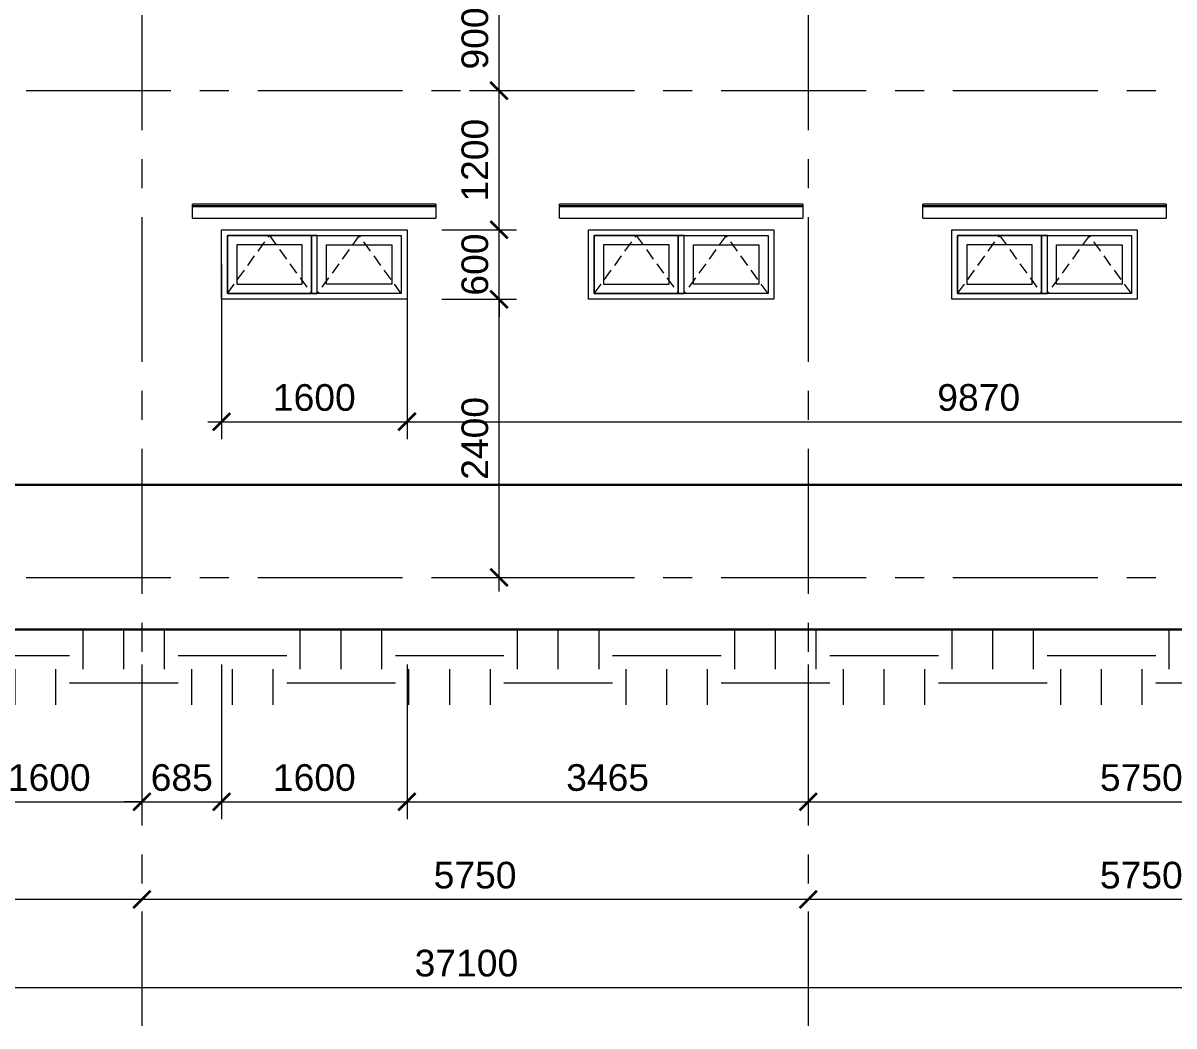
# Model space of a CAD drawing. Header units: millimetres. Extents: x 886808 to 1650903, y -1008069 to 230892.
# Drawn here: x 1030948 to 1040881, y -466321 to -457668 of the extents above; entities that cross this region are included whole.
import ezdxf

# ---------------------------------------------------------------- set-up
doc = ezdxf.new("R2010")
doc.units = ezdxf.units.MM
doc.linetypes.add('CENTER', pattern=[2, 1.25, -0.25, 0.25, -0.25])
doc.linetypes.add('DASHED', pattern=[0.75, 0.5, -0.25])
doc.layers.get('0').update_dxf_attribs({"lineweight": 0})
for name, color, linetype, lineweight in [('03- Net Cua- 153', 153, 'Continuous', 9), ('06- Dim- 250', 250, 'Continuous', 0), ('8l NET TO', 8, 'Continuous', 9), ('A-DETL-GENF', 92, 'Continuous', 5), ('A-DETL-MEDM', 33, 'Continuous', 25), ('A-GLAZ', 151, 'Continuous', 5), ('A-Wall', 113, 'Continuous', 30), ('A_Dim', 8, 'Continuous', 5)]:
    doc.layers.add(name, color=color, linetype=linetype, lineweight=lineweight)
doc.styles.add('TIÊU ĐỀ', font='arial.ttf', dxfattribs={"height": 230})
doc.dimstyles.new('1-100', dxfattribs={"dimtxt": 230, "dimasz": 150, "dimexe": 150, "dimexo": 300, "dimgap": 90, "dimtad": 1, "dimdec": 0, "dimrnd": 5, "dimzin": 0, "dimtxsty": 'TIÊU ĐỀ', "dimblk": 'ARCHTICK', "dimcen": 100, "dimdle": 120, "dimclrd": 256, "dimclre": 256, "dimclrt": 2, "dimadec": 0, "dimazin": 0, "dimtfac": 1, "dimtdec": 0, "dimtix": 1, "dimtmove": 1, "dimatfit": 3, "dimldrblk": 'OPEN30', "dimfxl": 900, "dimtolj": 1, "dimtzin": 0, "dimlwd": 13, "dimlwe": 13, "dimarcsym": 1})

# ---------------------------------------------------------------- blocks, each defined once
blk = doc.blocks.new('_ArchTick')
at = {"color": 0, "linetype": 'ByBlock', "const_width": 0.15}
blk.add_lwpolyline([(-0.5, -0.5), (0.5, 0.5)], dxfattribs=at)
blk = doc.blocks.new('*D381')
at = {"layer": 'A_Dim', "lineweight": 13, "transparency": 16777216}
for p, q in [((1043594.2, -465228.7), (1037604.2, -465228.7)), ((1037724.2, -465332.7), (1037724.2, -465378.7)), ((1043474.2, -465332.7), (1043474.2, -465378.7))]:
    blk.add_line(p, q, dxfattribs=at)
at = {"layer": 'Defpoints', "color": 0, "transparency": 16777216}
for p in [(1037724.2, -465032.7), (1043474.2, -465032.7), (1037724.2, -465228.7)]:
    blk.add_point(p, dxfattribs=at)
at = {"layer": 'A_Dim', "lineweight": 13, "transparency": 16777216, "xscale": 150, "yscale": 150, "zscale": 150, "rotation": 180}
blk.add_blockref('_ArchTick', (1037724.2, -465228.7), dxfattribs=at)
at = {"layer": 'A_Dim', "lineweight": 13, "transparency": 16777216, "xscale": 150, "yscale": 150, "zscale": 150}
blk.add_blockref('_ArchTick', (1043474.2, -465228.7), dxfattribs=at)
at = {"layer": 'A_Dim', "color": 2, "transparency": 16777216, "insert": (1040599.2, -465021.3), "char_height": 230, "attachment_point": 5, "style": 'TIÊU ĐỀ'}
blk.add_mtext('\\A1;5750', dxfattribs=at)
blk = doc.blocks.new('_Open30')
at = {"color": 0, "linetype": 'ByBlock', "lineweight": -2}
for p, q in [((-1, 0.268), (0, 0)), ((0, 0), (-1, -0.268)), ((0, 0), (-1, 0))]:
    blk.add_line(p, q, dxfattribs=at)
blk = doc.blocks.new('*D382')
at = {"layer": 'A_Dim', "lineweight": 13, "transparency": 16777216}
for p, q in [((1037844.2, -465228.7), (1031854.2, -465228.7)), ((1031974.2, -465332.7), (1031974.2, -465378.7)), ((1037724.2, -465332.7), (1037724.2, -465378.7))]:
    blk.add_line(p, q, dxfattribs=at)
at = {"layer": 'Defpoints', "color": 0, "transparency": 16777216}
for p in [(1031974.2, -465032.7), (1037724.2, -465032.7), (1031974.2, -465228.7)]:
    blk.add_point(p, dxfattribs=at)
at = {"layer": 'A_Dim', "lineweight": 13, "transparency": 16777216, "xscale": 150, "yscale": 150, "zscale": 150, "rotation": 180}
blk.add_blockref('_ArchTick', (1031974.2, -465228.7), dxfattribs=at)
at = {"layer": 'A_Dim', "lineweight": 13, "transparency": 16777216, "xscale": 150, "yscale": 150, "zscale": 150}
blk.add_blockref('_ArchTick', (1037724.2, -465228.7), dxfattribs=at)
at = {"layer": 'A_Dim', "color": 2, "transparency": 16777216, "insert": (1034849.2, -465021.3), "char_height": 230, "attachment_point": 5, "style": 'TIÊU ĐỀ'}
blk.add_mtext('\\A1;5750', dxfattribs=at)
blk = doc.blocks.new('*D383')
at = {"layer": 'A_Dim', "lineweight": 13, "transparency": 16777216}
for p, q in [((1032094.2, -465228.7), (1026104.2, -465228.7)), ((1026224.2, -465332.7), (1026224.2, -465378.7)), ((1031974.2, -465332.7), (1031974.2, -465378.7))]:
    blk.add_line(p, q, dxfattribs=at)
at = {"layer": 'Defpoints', "color": 0, "transparency": 16777216}
for p in [(1026224.2, -465032.7), (1031974.2, -465032.7), (1026224.2, -465228.7)]:
    blk.add_point(p, dxfattribs=at)
at = {"layer": 'A_Dim', "lineweight": 13, "transparency": 16777216, "xscale": 150, "yscale": 150, "zscale": 150, "rotation": 180}
blk.add_blockref('_ArchTick', (1026224.2, -465228.7), dxfattribs=at)
at = {"layer": 'A_Dim', "lineweight": 13, "transparency": 16777216, "xscale": 150, "yscale": 150, "zscale": 150}
blk.add_blockref('_ArchTick', (1031974.2, -465228.7), dxfattribs=at)
at = {"layer": 'A_Dim', "color": 2, "transparency": 16777216, "insert": (1029099.2, -465021.3), "char_height": 230, "attachment_point": 5, "style": 'TIÊU ĐỀ'}
blk.add_mtext('\\A1;5750', dxfattribs=at)
blk = doc.blocks.new('*D386')
at = {"layer": 'A_Dim', "lineweight": 13, "transparency": 16777216}
for p, q in [((1016224.2, -463959.6), (1016224.2, -466137.9)), ((1053324.2, -463959.6), (1053324.2, -466137.9)), ((1016104.2, -465987.9), (1053444.2, -465987.9))]:
    blk.add_line(p, q, dxfattribs=at)
at = {"layer": 'Defpoints', "color": 0, "transparency": 16777216}
for p in [(1016224.2, -463659.6), (1053324.2, -463659.6), (1053324.2, -465987.9)]:
    blk.add_point(p, dxfattribs=at)
at = {"layer": 'A_Dim', "lineweight": 13, "transparency": 16777216, "xscale": 150, "yscale": 150, "zscale": 150, "rotation": 180}
blk.add_blockref('_ArchTick', (1016224.2, -465987.9), dxfattribs=at)
at = {"layer": 'A_Dim', "lineweight": 13, "transparency": 16777216, "xscale": 150, "yscale": 150, "zscale": 150}
blk.add_blockref('_ArchTick', (1053324.2, -465987.9), dxfattribs=at)
at = {"layer": 'A_Dim', "color": 2, "transparency": 16777216, "insert": (1034774.2, -465780.4), "char_height": 230, "attachment_point": 5, "style": 'TIÊU ĐỀ'}
blk.add_mtext('\\A1;37100', dxfattribs=at)
blk = doc.blocks.new('*D348')
at = {"layer": 'A_Dim', "lineweight": 13, "transparency": 16777216}
for p, q in [((1032661.7, -459751.6), (1032661.7, -461257.7)), ((1034261.7, -459751.6), (1034261.7, -461257.7)), ((1032541.7, -461107.7), (1034381.7, -461107.7))]:
    blk.add_line(p, q, dxfattribs=at)
at = {"layer": 'Defpoints', "color": 0, "transparency": 16777216}
for p in [(1032661.7, -459451.6), (1034261.7, -459451.6), (1034261.7, -461107.7)]:
    blk.add_point(p, dxfattribs=at)
at = {"layer": 'A_Dim', "lineweight": 13, "transparency": 16777216, "xscale": 150, "yscale": 150, "zscale": 150, "rotation": 180}
blk.add_blockref('_ArchTick', (1032661.7, -461107.7), dxfattribs=at)
at = {"layer": 'A_Dim', "lineweight": 13, "transparency": 16777216, "xscale": 150, "yscale": 150, "zscale": 150}
blk.add_blockref('_ArchTick', (1034261.7, -461107.7), dxfattribs=at)
at = {"layer": 'A_Dim', "color": 2, "transparency": 16777216, "insert": (1033461.7, -460900.3), "char_height": 230, "attachment_point": 5, "style": 'TIÊU ĐỀ'}
blk.add_mtext('\\A1;1600', dxfattribs=at)
blk = doc.blocks.new('*D349')
at = {"layer": 'A_Dim', "lineweight": 13, "transparency": 16777216}
for p, q in [((1034261.7, -459751.6), (1034261.7, -461257.7)), ((1044130.4, -459751.6), (1044130.4, -461257.7)), ((1034141.7, -461107.7), (1044250.4, -461107.7))]:
    blk.add_line(p, q, dxfattribs=at)
at = {"layer": 'Defpoints', "color": 0, "transparency": 16777216}
for p in [(1034261.7, -459451.6), (1044130.4, -459451.6), (1044130.4, -461107.7)]:
    blk.add_point(p, dxfattribs=at)
at = {"layer": 'A_Dim', "lineweight": 13, "transparency": 16777216, "xscale": 150, "yscale": 150, "zscale": 150, "rotation": 180}
blk.add_blockref('_ArchTick', (1034261.7, -461107.7), dxfattribs=at)
at = {"layer": 'A_Dim', "lineweight": 13, "transparency": 16777216, "xscale": 150, "yscale": 150, "zscale": 150}
blk.add_blockref('_ArchTick', (1044130.4, -461107.7), dxfattribs=at)
at = {"layer": 'A_Dim', "color": 2, "transparency": 16777216, "insert": (1039196, -460900.3), "char_height": 230, "attachment_point": 5, "style": 'TIÊU ĐỀ'}
blk.add_mtext('\\A1;9870', dxfattribs=at)
blk = doc.blocks.new('*D353')
at = {"layer": 'A_Dim', "lineweight": 13, "transparency": 16777216}
for p, q in [((1035055.8, -462571.6), (1035055.8, -459932.1)), ((1034561.7, -460052.1), (1035205.8, -460052.1)), ((1034720.1, -462451.6), (1035205.8, -462451.6))]:
    blk.add_line(p, q, dxfattribs=at)
at = {"layer": 'Defpoints', "color": 0, "transparency": 16777216}
for p in [(1034261.7, -460052.1), (1035055.8, -460052.1), (1034420.1, -462451.6)]:
    blk.add_point(p, dxfattribs=at)
at = {"layer": 'A_Dim', "lineweight": 13, "transparency": 16777216, "xscale": 150, "yscale": 150, "zscale": 150}
for p, rotation in [((1035055.8, -460052.1), 90), ((1035055.8, -462451.6), 270)]:
    blk.add_blockref('_ArchTick', p, dxfattribs=dict(at, rotation=rotation))
at = {"layer": 'A_Dim', "color": 2, "transparency": 16777216, "insert": (1034848.4, -461251.8), "char_height": 230, "attachment_point": 5, "rotation": 90, "style": 'TIÊU ĐỀ'}
blk.add_mtext('\\A1;2400', dxfattribs=at)
blk = doc.blocks.new('*D354')
at = {"layer": 'A_Dim', "lineweight": 13, "transparency": 16777216}
for p, q in [((1035055.8, -459452.1), (1035055.8, -459302.1)), ((1034561.7, -459452.1), (1035205.8, -459452.1)), ((1035055.8, -460052.1), (1035055.8, -459452.1)), ((1034561.7, -460052.1), (1035205.8, -460052.1)), ((1035055.8, -460052.1), (1035055.8, -460202.1))]:
    blk.add_line(p, q, dxfattribs=at)
at = {"layer": 'Defpoints', "color": 0, "transparency": 16777216}
for p in [(1034261.7, -459452.1), (1035055.8, -459452.1), (1034261.7, -460052.1)]:
    blk.add_point(p, dxfattribs=at)
at = {"layer": 'A_Dim', "lineweight": 13, "transparency": 16777216, "xscale": 150, "yscale": 150, "zscale": 150}
for p, rotation in [((1035055.8, -459452.1), 270), ((1035055.8, -460052.1), 90)]:
    blk.add_blockref('_ArchTick', p, dxfattribs=dict(at, rotation=rotation))
at = {"layer": 'A_Dim', "color": 2, "transparency": 16777216, "insert": (1034848.4, -459752.1), "char_height": 230, "attachment_point": 5, "rotation": 90, "style": 'TIÊU ĐỀ'}
blk.add_mtext('\\A1;600', dxfattribs=at)
blk = doc.blocks.new('*D359')
at = {"layer": 'A_Dim', "lineweight": 13, "transparency": 16777216}
for p, q in [((1030374.2, -463201.6), (1030374.2, -464536.7)), ((1031974.2, -464091.9), (1031974.2, -464536.7)), ((1030254.2, -464386.7), (1032094.2, -464386.7))]:
    blk.add_line(p, q, dxfattribs=at)
at = {"layer": 'Defpoints', "color": 0, "transparency": 16777216}
for p in [(1030374.2, -462901.6), (1031974.2, -463791.9), (1031974.2, -464386.7)]:
    blk.add_point(p, dxfattribs=at)
at = {"layer": 'A_Dim', "lineweight": 13, "transparency": 16777216, "xscale": 150, "yscale": 150, "zscale": 150, "rotation": 180}
blk.add_blockref('_ArchTick', (1030374.2, -464386.7), dxfattribs=at)
at = {"layer": 'A_Dim', "lineweight": 13, "transparency": 16777216, "xscale": 150, "yscale": 150, "zscale": 150}
blk.add_blockref('_ArchTick', (1031974.2, -464386.7), dxfattribs=at)
at = {"layer": 'A_Dim', "color": 2, "transparency": 16777216, "insert": (1031174.2, -464179.3), "char_height": 230, "attachment_point": 5, "style": 'TIÊU ĐỀ'}
blk.add_mtext('\\A1;1600', dxfattribs=at)
blk = doc.blocks.new('*D360')
at = {"layer": 'A_Dim', "lineweight": 13, "transparency": 16777216}
for p, q in [((1031974.2, -463201.6), (1031974.2, -464536.7)), ((1032661.7, -463201.6), (1032661.7, -464536.7)), ((1031974.2, -464386.7), (1031824.2, -464386.7)), ((1031974.2, -464386.7), (1032661.7, -464386.7)), ((1032661.7, -464386.7), (1032811.7, -464386.7))]:
    blk.add_line(p, q, dxfattribs=at)
at = {"layer": 'Defpoints', "color": 0, "transparency": 16777216}
for p in [(1031974.2, -462901.6), (1032661.7, -462901.6), (1032661.7, -464386.7)]:
    blk.add_point(p, dxfattribs=at)
at = {"layer": 'A_Dim', "lineweight": 13, "transparency": 16777216, "xscale": 150, "yscale": 150, "zscale": 150}
blk.add_blockref('_ArchTick', (1031974.2, -464386.7), dxfattribs=at)
at = {"layer": 'A_Dim', "lineweight": 13, "transparency": 16777216, "xscale": 150, "yscale": 150, "zscale": 150, "rotation": 180}
blk.add_blockref('_ArchTick', (1032661.7, -464386.7), dxfattribs=at)
at = {"layer": 'A_Dim', "color": 2, "transparency": 16777216, "insert": (1032317.9, -464179.3), "char_height": 230, "attachment_point": 5, "style": 'TIÊU ĐỀ'}
blk.add_mtext('\\A1;685', dxfattribs=at)
blk = doc.blocks.new('*D361')
at = {"layer": 'A_Dim', "lineweight": 13, "transparency": 16777216}
for p, q in [((1032661.7, -463201.6), (1032661.7, -464536.7)), ((1034261.7, -463201.6), (1034261.7, -464536.7)), ((1032541.7, -464386.7), (1034381.7, -464386.7))]:
    blk.add_line(p, q, dxfattribs=at)
at = {"layer": 'Defpoints', "color": 0, "transparency": 16777216}
for p in [(1032661.7, -462901.6), (1034261.7, -462901.6), (1034261.7, -464386.7)]:
    blk.add_point(p, dxfattribs=at)
at = {"layer": 'A_Dim', "lineweight": 13, "transparency": 16777216, "xscale": 150, "yscale": 150, "zscale": 150, "rotation": 180}
blk.add_blockref('_ArchTick', (1032661.7, -464386.7), dxfattribs=at)
at = {"layer": 'A_Dim', "lineweight": 13, "transparency": 16777216, "xscale": 150, "yscale": 150, "zscale": 150}
blk.add_blockref('_ArchTick', (1034261.7, -464386.7), dxfattribs=at)
at = {"layer": 'A_Dim', "color": 2, "transparency": 16777216, "insert": (1033461.7, -464179.3), "char_height": 230, "attachment_point": 5, "style": 'TIÊU ĐỀ'}
blk.add_mtext('\\A1;1600', dxfattribs=at)
blk = doc.blocks.new('*D362')
at = {"layer": 'A_Dim', "lineweight": 13, "transparency": 16777216}
for p, q in [((1034261.7, -463201.6), (1034261.7, -464536.7)), ((1037724.2, -463201.6), (1037724.2, -464536.7)), ((1034141.7, -464386.7), (1037844.2, -464386.7))]:
    blk.add_line(p, q, dxfattribs=at)
at = {"layer": 'Defpoints', "color": 0, "transparency": 16777216}
for p in [(1034261.7, -462901.6), (1037724.2, -462901.6), (1037724.2, -464386.7)]:
    blk.add_point(p, dxfattribs=at)
at = {"layer": 'A_Dim', "lineweight": 13, "transparency": 16777216, "xscale": 150, "yscale": 150, "zscale": 150, "rotation": 180}
blk.add_blockref('_ArchTick', (1034261.7, -464386.7), dxfattribs=at)
at = {"layer": 'A_Dim', "lineweight": 13, "transparency": 16777216, "xscale": 150, "yscale": 150, "zscale": 150}
blk.add_blockref('_ArchTick', (1037724.2, -464386.7), dxfattribs=at)
at = {"layer": 'A_Dim', "color": 2, "transparency": 16777216, "insert": (1035992.9, -464179.2), "char_height": 230, "attachment_point": 5, "style": 'TIÊU ĐỀ'}
blk.add_mtext('\\A1;3465', dxfattribs=at)
blk = doc.blocks.new('*D363')
at = {"layer": 'A_Dim', "lineweight": 13, "transparency": 16777216}
for p, q in [((1037724.2, -463201.6), (1037724.2, -464536.7)), ((1043474.2, -463201.6), (1043474.2, -464536.7)), ((1037604.2, -464386.7), (1043594.2, -464386.7))]:
    blk.add_line(p, q, dxfattribs=at)
at = {"layer": 'Defpoints', "color": 0, "transparency": 16777216}
for p in [(1037724.2, -462901.6), (1043474.2, -462901.6), (1043474.2, -464386.7)]:
    blk.add_point(p, dxfattribs=at)
at = {"layer": 'A_Dim', "lineweight": 13, "transparency": 16777216, "xscale": 150, "yscale": 150, "zscale": 150, "rotation": 180}
blk.add_blockref('_ArchTick', (1037724.2, -464386.7), dxfattribs=at)
at = {"layer": 'A_Dim', "lineweight": 13, "transparency": 16777216, "xscale": 150, "yscale": 150, "zscale": 150}
blk.add_blockref('_ArchTick', (1043474.2, -464386.7), dxfattribs=at)
at = {"layer": 'A_Dim', "color": 2, "transparency": 16777216, "insert": (1040599.2, -464179.3), "char_height": 230, "attachment_point": 5, "style": 'TIÊU ĐỀ'}
blk.add_mtext('\\A1;5750', dxfattribs=at)
blk = doc.blocks.new('*D390')
at = {"layer": 'A_Dim', "lineweight": 13, "transparency": 16777216}
for p, q in [((1035055.8, -459572.1), (1035055.8, -458131.6)), ((1034800.9, -458251.6), (1035205.8, -458251.6)), ((1034561.7, -459452.1), (1035205.8, -459452.1))]:
    blk.add_line(p, q, dxfattribs=at)
at = {"layer": 'Defpoints', "color": 0, "transparency": 16777216}
for p in [(1034500.9, -458251.6), (1035055.8, -458251.6), (1034261.7, -459452.1)]:
    blk.add_point(p, dxfattribs=at)
at = {"layer": 'A_Dim', "lineweight": 13, "transparency": 16777216, "xscale": 150, "yscale": 150, "zscale": 150}
for p, rotation in [((1035055.8, -458251.6), 90), ((1035055.8, -459452.1), 270)]:
    blk.add_blockref('_ArchTick', p, dxfattribs=dict(at, rotation=rotation))
at = {"layer": 'A_Dim', "color": 2, "transparency": 16777216, "insert": (1034848.4, -458851.8), "char_height": 230, "attachment_point": 5, "rotation": 90, "style": 'TIÊU ĐỀ'}
blk.add_mtext('\\A1;1200', dxfattribs=at)
blk = doc.blocks.new('*D391')
at = {"layer": 'A_Dim', "lineweight": 13, "transparency": 16777216}
for p, q in [((1035055.8, -458371.6), (1035055.8, -457231.4)), ((1034356.8, -457351.4), (1035205.8, -457351.4)), ((1034800.9, -458251.6), (1035205.8, -458251.6))]:
    blk.add_line(p, q, dxfattribs=at)
at = {"layer": 'Defpoints', "color": 0, "transparency": 16777216}
for p in [(1034056.8, -457351.4), (1035055.8, -457351.4), (1034500.9, -458251.6)]:
    blk.add_point(p, dxfattribs=at)
at = {"layer": 'A_Dim', "lineweight": 13, "transparency": 16777216, "xscale": 150, "yscale": 150, "zscale": 150}
for p, rotation in [((1035055.8, -457351.4), 90), ((1035055.8, -458251.6), 270)]:
    blk.add_blockref('_ArchTick', p, dxfattribs=dict(at, rotation=rotation))
at = {"layer": 'A_Dim', "color": 2, "transparency": 16777216, "insert": (1034848.4, -457801.5), "char_height": 230, "attachment_point": 5, "rotation": 90, "style": 'TIÊU ĐỀ'}
blk.add_mtext('\\A1;900', dxfattribs=at)

msp = doc.modelspace()

# ---------------------------------------------------------------- hatches: boundary and pattern name
at = {"layer": 'A-DETL-GENF', "transparency": 33554636}
h = msp.add_hatch(dxfattribs=at)
h.set_pattern_fill('FP_18', color=27, style=0, pattern_type=2)
h.set_pattern_definition([(0, (1088535.4, -461251.6), (937.5, 937.5), [937.5, -937.5]), (0, (1088535.4, -460900.1), (937.5, 937.5), [937.5, -937.5]), (0, (1088535.4, -460548.5), (937.5, 937.5), [937.5, -937.5]), (90, (1088652.5, -460431.3), (-937.5, 937.5), [937.5, -937.5]), (90, (1089004.1, -460431.3), (-937.5, 937.5), [937.5, -937.5]), (90, (1089355.7, -460431.3), (-937.5, 937.5), [937.5, -937.5])])
h.paths.add_polyline_path([(1044600.6, -463549.5), (1014438.3, -463549.5), (1014438.3, -462901.6), (1055574.2, -462901.6), (1055574.2, -463549.5), (1046766.2, -463549.5)], flags=0)

# ---------------------------------------------------------------- linework, layer by layer
at = {"layer": '03- Net Cua- 153', "linetype": 'Continuous', "transparency": 33554636}
for points in [[(1032661.7, -459452.1), (1034261.7, -459452.1), (1034261.7, -460052.1), (1032661.7, -460052.1)], [(1032711.7, -459502.1), (1034211.7, -459502.1), (1034211.7, -460002.1), (1032711.7, -460002.1)], [(1033436.7, -459502.1), (1032711.7, -459502.1), (1032711.7, -460002.1), (1033436.7, -460002.1)], [(1033486.7, -459502.1), (1033436.7, -459502.1), (1033436.7, -460002.1), (1033486.7, -460002.1)], [(1033486.7, -459502.1), (1034211.7, -459502.1), (1034211.7, -460002.1), (1033486.7, -460002.1)], [(1035828.1, -459452.1), (1037428.1, -459452.1), (1037428.1, -460052.1), (1035828.1, -460052.1)], [(1035878.1, -459502.1), (1037378.1, -459502.1), (1037378.1, -460002.1), (1035878.1, -460002.1)], [(1036603.1, -459502.1), (1035878.1, -459502.1), (1035878.1, -460002.1), (1036603.1, -460002.1)], [(1036653.1, -459502.1), (1036603.1, -459502.1), (1036603.1, -460002.1), (1036653.1, -460002.1)], [(1036653.1, -459502.1), (1037378.1, -459502.1), (1037378.1, -460002.1), (1036653.1, -460002.1)], [(1038963.2, -459452.1), (1040563.2, -459452.1), (1040563.2, -460052.1), (1038963.2, -460052.1)], [(1039013.2, -459502.1), (1040513.2, -459502.1), (1040513.2, -460002.1), (1039013.2, -460002.1)], [(1039738.2, -459502.1), (1039013.2, -459502.1), (1039013.2, -460002.1), (1039738.2, -460002.1)], [(1039788.2, -459502.1), (1039738.2, -459502.1), (1039738.2, -460002.1), (1039788.2, -460002.1)], [(1039788.2, -459502.1), (1040513.2, -459502.1), (1040513.2, -460002.1), (1039788.2, -460002.1)], [(1033356.7, -459582.1), (1032791.7, -459582.1), (1032791.7, -459922.1), (1033356.7, -459922.1)], [(1033566.7, -459582.1), (1034131.7, -459582.1), (1034131.7, -459922.1), (1033566.7, -459922.1)], [(1036523.1, -459582.1), (1035958.1, -459582.1), (1035958.1, -459922.1), (1036523.1, -459922.1)], [(1036733.1, -459582.1), (1037298.1, -459582.1), (1037298.1, -459922.1), (1036733.1, -459922.1)], [(1039658.2, -459582.1), (1039093.2, -459582.1), (1039093.2, -459922.1), (1039658.2, -459922.1)], [(1039868.2, -459582.1), (1040433.2, -459582.1), (1040433.2, -459922.1), (1039868.2, -459922.1)]]:
    msp.add_lwpolyline(points, close=True, dxfattribs=at)
at = {"layer": '06- Dim- 250', "linetype": 'DASHED', "ltscale": 200, "transparency": 33554636}
for points in [[(1032711.7, -460002.1), (1033074.2, -459502.1), (1033436.7, -460002.1)], [(1034211.7, -460002.1), (1033849.2, -459502.1), (1033486.7, -460002.1)], [(1035878.1, -460002.1), (1036240.6, -459502.1), (1036603.1, -460002.1)], [(1037378.1, -460002.1), (1037015.6, -459502.1), (1036653.1, -460002.1)], [(1039013.2, -460002.1), (1039375.7, -459502.1), (1039738.2, -460002.1)], [(1040513.2, -460002.1), (1040150.7, -459502.1), (1039788.2, -460002.1)]]:
    msp.add_lwpolyline(points, dxfattribs=at)
at = {"layer": '8l NET TO', "color": 251, "linetype": 'CENTER', "ltscale": 1000, "true_color": 0x636466, "transparency": 33554636}
for p, q in [((1031974.2, -447342.4), (1031974.2, -466321.2)), ((1037724.2, -447342.4), (1037724.2, -466321.2)), ((1014973.9, -458251.6), (1057716.5, -458251.6)), ((1014973.9, -462451.6), (1057716.5, -462451.6)), ((1014973.9, -462901.6), (1057129.8, -462901.6))]:
    msp.add_line(p, q, dxfattribs=at)
at = {"layer": 'A-DETL-MEDM', "transparency": 33554636}
msp.add_line((1014438.3, -462901.6), (1055574.2, -462901.6), dxfattribs=at)
at = {"layer": 'A-GLAZ', "transparency": 33554636}
for p, q in [((1032411.7, -459242.1), (1032411.7, -459232.1)), ((1034511.7, -459232.1), (1032411.7, -459232.1)), ((1032411.7, -459252.1), (1032411.7, -459242.1)), ((1032411.7, -459242.1), (1034511.7, -459242.1)), ((1032411.7, -459352.1), (1032411.7, -459252.1)), ((1032411.7, -459252.1), (1034511.7, -459252.1)), ((1034511.7, -459232.1), (1034511.7, -459242.1)), ((1034511.7, -459242.1), (1034511.7, -459252.1)), ((1034511.7, -459252.1), (1034511.7, -459352.1)), ((1035578.1, -459242.1), (1035578.1, -459232.1)), ((1037678.1, -459232.1), (1035578.1, -459232.1)), ((1035578.1, -459252.1), (1035578.1, -459242.1)), ((1035578.1, -459242.1), (1037678.1, -459242.1)), ((1035578.1, -459352.1), (1035578.1, -459252.1)), ((1035578.1, -459252.1), (1037678.1, -459252.1)), ((1037678.1, -459232.1), (1037678.1, -459242.1)), ((1037678.1, -459242.1), (1037678.1, -459252.1)), ((1037678.1, -459252.1), (1037678.1, -459352.1)), ((1038713.2, -459242.1), (1038713.2, -459232.1)), ((1040813.2, -459232.1), (1038713.2, -459232.1)), ((1038713.2, -459252.1), (1038713.2, -459242.1)), ((1038713.2, -459242.1), (1040813.2, -459242.1)), ((1038713.2, -459352.1), (1038713.2, -459252.1)), ((1038713.2, -459252.1), (1040813.2, -459252.1)), ((1040813.2, -459232.1), (1040813.2, -459242.1)), ((1040813.2, -459242.1), (1040813.2, -459252.1)), ((1040813.2, -459252.1), (1040813.2, -459352.1)), ((1032411.7, -459352.1), (1034511.7, -459352.1)), ((1035578.1, -459352.1), (1037678.1, -459352.1)), ((1038713.2, -459352.1), (1040813.2, -459352.1))]:
    msp.add_line(p, q, dxfattribs=at)
at = {"layer": 'A-Wall', "transparency": 33554636}
msp.add_lwpolyline([(1016224.2, -461651.6), (1053324.2, -461651.6), (1053324.2, -462901.6), (1016224.2, -462901.6)], close=True, dxfattribs=at)

# ---------------------------------------------------------------- dimensions: what is measured, and where the dimension line sits
at = {"layer": 'A_Dim', "transparency": 33554636}
for base, p1, p2, picture, middle in [((1035055.8, -457351.4), (1034500.9, -458251.6), (1034056.8, -457351.4), '*D391', (1034848.4, -457801.5)), ((1035055.8312, -458251.6309), (1034261.6615, -459452.0665), (1034500.9303, -458251.6309), '*D390', (1034848.3994, -458851.8487)), ((1035055.8, -459452.1), (1034261.7, -460052.1), (1034261.7, -459452.1), '*D354', (1034848.4, -459752.1)), ((1035055.8312, -460052.0665), (1034420.0859, -462451.6309), (1034261.6615, -460052.0665), '*D353', (1034848.3994, -461251.8487))]:
    dim = msp.add_linear_dim(base=base, p1=p1, p2=p2, angle=90, dimstyle='1-100', dxfattribs=at)
    dim.commit()
    dim.dimension.update_dxf_attribs({"geometry": picture, "text_midpoint": middle})
for base, p1, p2, picture, middle in [((1034261.7, -461107.7), (1032661.7, -459451.6), (1034261.7, -459451.6), '*D348', (1033461.7, -460900.3)), ((1044130.4, -461107.7), (1034261.7, -459451.6), (1044130.4, -459451.6), '*D349', (1039196, -460900.3)), ((1031974.2, -464386.7), (1030374.2, -462901.6), (1031974.2, -463791.9), '*D359', (1031174.2, -464179.3)), ((1032661.6615, -464386.6957), (1031974.1747, -462901.6309), (1032661.6615, -462901.6309), '*D360', (1032317.9181, -464179.264)), ((1034261.7, -464386.7), (1032661.7, -462901.6), (1034261.7, -462901.6), '*D361', (1033461.7, -464179.3)), ((1037724.1747, -464386.6957), (1034261.6615, -462901.6309), (1037724.1747, -462901.6309), '*D362', (1035992.9181, -464179.1855)), ((1043474.2, -464386.7), (1037724.2, -462901.6), (1043474.2, -462901.6), '*D363', (1040599.2, -464179.3))]:
    dim = msp.add_linear_dim(base=base, p1=p1, p2=p2, dimstyle='1-100', override={"dimscale": 1}, dxfattribs=at)
    dim.commit()
    dim.dimension.update_dxf_attribs({"geometry": picture, "text_midpoint": middle})
for base, p1, p2, picture, middle in [((1053324.2, -465987.9), (1016224.2, -463659.6), (1053324.2, -463659.6), '*D386', (1034774.2, -465780.4)), ((1026224.2, -465228.7), (1031974.2, -465032.7), (1026224.2, -465032.7), '*D383', (1029099.2, -465021.3)), ((1031974.2, -465228.7), (1037724.2, -465032.7), (1031974.2, -465032.7), '*D382', (1034849.2, -465021.3)), ((1037724.2, -465228.7), (1043474.2, -465032.7), (1037724.2, -465032.7), '*D381', (1040599.2, -465021.3))]:
    dim = msp.add_linear_dim(base=base, p1=p1, p2=p2, angle=180, dimstyle='1-100', override={"dimscale": 1}, dxfattribs=at)
    dim.commit()
    dim.dimension.update_dxf_attribs({"geometry": picture, "text_midpoint": middle})

doc.saveas('drawing.dxf')
